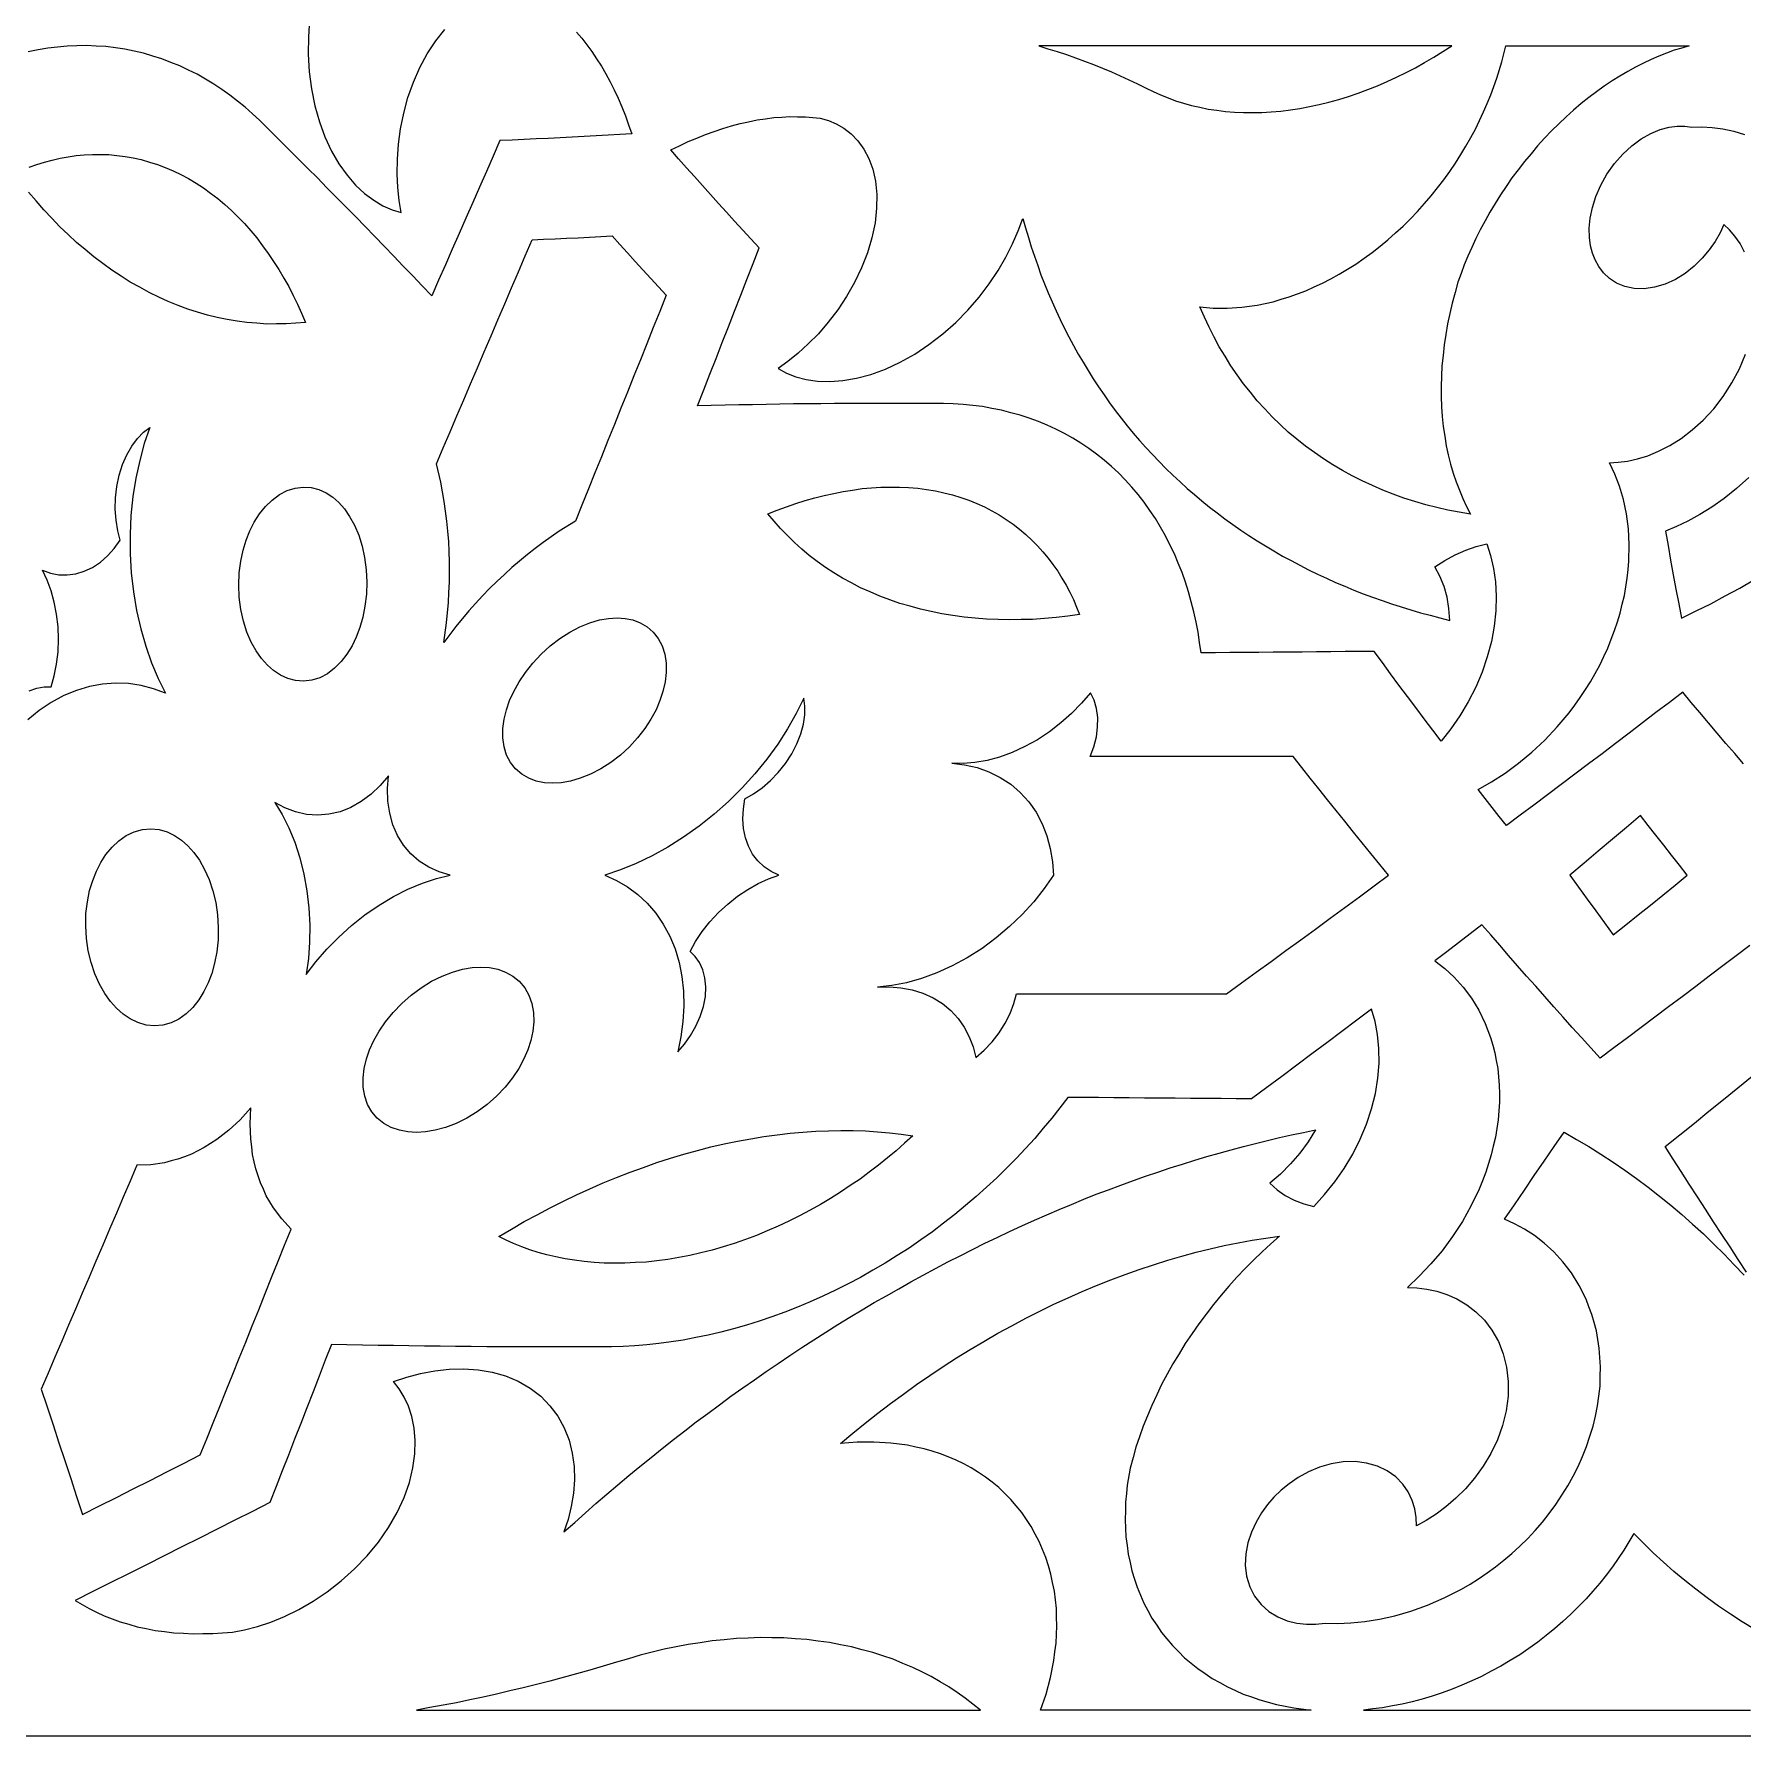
# Model space of a CAD drawing. Extents: x -535 to 1345, y -535 to 535.
# Drawn here: x -183.9 to -84.3, y -450 to -350.8 of the extents above; entities that cross this region are included whole.
import ezdxf

# ---------------------------------------------------------------- set-up
doc = ezdxf.new("R2010")
doc.units = 0
doc.layers.add('LAYER_1', color=18, linetype='CONTINUOUS')
doc.layers.add('LAYER_10', color=174, linetype='CONTINUOUS')

msp = doc.modelspace()

# ---------------------------------------------------------------- linework, layer by layer
at = {"layer": 'LAYER_1'}
for points in [[(-167.822, -349.99), (-167.894, -350.983), (-167.902, -351.993), (-167.843, -353.008), (-167.714, -354.013), (-167.516, -354.991), (-167.251, -355.93), (-166.925, -356.815), (-166.542, -357.634), (-166.112, -358.379), (-165.642, -359.041), (-165.142, -359.617), (-164.621, -360.105), (-164.087, -360.506), (-163.548, -360.823), (-163.012, -361.059), (-162.484, -361.222), (-162.598, -360.516), (-162.678, -359.76), (-162.716, -358.959), (-162.707, -358.116), (-162.644, -357.24), (-162.523, -356.341), (-162.339, -355.429), (-162.091, -354.52), (-161.777, -353.628), (-161.399, -352.769), (-160.962, -351.96), (-160.472, -351.216), (-159.937, -350.55)], [(-152.272, -350.701), (-151.962, -351.055), (-151.668, -351.445), (-151.374, -351.835), (-151.099, -352.259), (-150.823, -352.683), (-150.568, -353.137), (-150.312, -353.592), (-150.079, -354.075), (-149.845, -354.558), (-149.634, -355.065), (-149.423, -355.573), (-149.235, -356.101), (-149.047, -356.63), (-149.739, -356.672), (-150.432, -356.713), (-151.126, -356.753), (-151.822, -356.791), (-152.519, -356.828), (-153.217, -356.864), (-153.917, -356.898), (-154.618, -356.931), (-155.321, -356.963), (-156.025, -356.993), (-156.73, -357.021), (-157.127, -357.926), (-157.524, -358.83), (-157.921, -359.735), (-158.318, -360.639), (-158.715, -361.544), (-159.112, -362.448), (-159.509, -363.352), (-159.906, -364.257), (-160.303, -365.161), (-160.7, -366.066), (-161.254, -365.489), (-161.808, -364.913), (-162.361, -364.337), (-162.915, -363.761), (-163.468, -363.185), (-164.022, -362.608), (-164.579, -362.04), (-165.136, -361.473), (-165.694, -360.905), (-166.251, -360.337), (-166.808, -359.769), (-167.365, -359.201), (-167.926, -358.642), (-168.487, -358.082), (-169.048, -357.522), (-169.609, -356.963), (-170.17, -356.403), (-170.731, -355.843), (-171.155, -355.459), (-171.58, -355.075), (-172.026, -354.721), (-172.472, -354.368), (-172.939, -354.048), (-173.405, -353.729), (-173.891, -353.445), (-174.377, -353.161), (-174.881, -352.916), (-175.384, -352.671), (-175.904, -352.467), (-176.423, -352.262), (-176.957, -352.099), (-177.491, -351.936), (-178.036, -351.817), (-178.581, -351.698), (-179.136, -351.624), (-179.691, -351.548), (-180.252, -351.519), (-180.814, -351.489), (-181.379, -351.505), (-181.946, -351.519), (-182.512, -351.58), (-183.08, -351.64), (-183.646, -351.744), (-184.212, -351.848)], [(-84.209, -363.519), (-84.477, -363.026), (-84.773, -362.598), (-85.089, -362.229), (-85.418, -361.917), (-85.643, -362.4), (-85.926, -362.897), (-86.27, -363.396), (-86.678, -363.885), (-87.148, -364.347), (-87.674, -364.764), (-88.245, -365.117), (-88.847, -365.391), (-89.462, -365.573), (-90.069, -365.656), (-90.65, -365.638), (-91.186, -365.525), (-91.666, -365.327), (-92.08, -365.058), (-92.426, -364.734), (-92.703, -364.371), (-92.917, -363.984), (-93.072, -363.585), (-93.182, -363.157), (-93.248, -362.673), (-93.26, -362.135), (-93.208, -361.549), (-93.082, -360.924), (-92.878, -360.274), (-92.593, -359.617), (-92.23, -358.972), (-91.798, -358.362), (-91.309, -357.807), (-90.78, -357.323), (-90.23, -356.921), (-89.675, -356.608), (-89.133, -356.384), (-88.615, -356.244), (-88.131, -356.18), (-87.688, -356.181), (-87.288, -356.236), (-86.701, -356.224), (-86.096, -356.254), (-85.476, -356.334), (-84.845, -356.47), (-84.207, -356.669)], [(-184.168, -358.572), (-183.72, -358.424), (-183.272, -358.275), (-182.814, -358.162), (-182.356, -358.049), (-181.888, -357.974), (-181.422, -357.899), (-180.949, -357.864), (-180.477, -357.829), (-180.001, -357.837), (-179.525, -357.843), (-179.049, -357.894), (-178.573, -357.944), (-178.099, -358.039), (-177.626, -358.133), (-177.157, -358.273), (-176.69, -358.412), (-176.23, -358.596), (-175.77, -358.78), (-175.322, -359.007), (-174.874, -359.235), (-174.439, -359.505), (-174.004, -359.775), (-173.586, -360.086), (-173.168, -360.397), (-172.768, -360.746), (-172.369, -361.096), (-171.989, -361.481), (-171.61, -361.866), (-171.253, -362.284), (-170.896, -362.702), (-170.562, -363.15), (-170.228, -363.597), (-169.919, -364.071), (-169.609, -364.544), (-169.325, -365.039), (-169.04, -365.535), (-168.781, -366.049), (-168.522, -366.563), (-168.288, -367.091), (-168.054, -367.62), (-168.618, -367.666), (-169.182, -367.711), (-169.752, -367.714), (-170.323, -367.716), (-170.897, -367.675), (-171.471, -367.633), (-172.047, -367.547), (-172.623, -367.461), (-173.198, -367.33), (-173.774, -367.199), (-174.346, -367.023), (-174.919, -366.847), (-175.486, -366.628), (-176.054, -366.407), (-176.613, -366.144), (-177.173, -365.88), (-177.722, -365.574), (-178.272, -365.268), (-178.808, -364.921), (-179.346, -364.574), (-179.868, -364.188), (-180.39, -363.802), (-180.896, -363.38), (-181.401, -362.957), (-181.888, -362.499), (-182.375, -362.042), (-182.842, -361.552), (-183.308, -361.063), (-183.752, -360.544), (-184.197, -360.025)], [(-84.277, -393.35), (-84.788, -392.752), (-85.298, -392.155), (-85.805, -391.558), (-86.311, -390.96), (-86.814, -390.363), (-87.316, -389.766), (-87.816, -389.169), (-88.594, -389.767), (-89.375, -390.365), (-90.157, -390.964), (-90.942, -391.562), (-91.728, -392.161), (-92.516, -392.759), (-93.307, -393.357), (-94.099, -393.956), (-94.894, -394.554), (-95.69, -395.153), (-96.488, -395.751), (-97.288, -396.349), (-98.091, -396.948), (-98.503, -396.422), (-98.914, -395.896), (-99.323, -395.371), (-99.731, -394.845), (-98.949, -394.401), (-98.162, -393.892), (-97.378, -393.317), (-96.604, -392.676), (-95.849, -391.969), (-95.122, -391.2), (-94.43, -390.372), (-94.106, -389.931), (-93.782, -389.49), (-93.485, -389.026), (-93.188, -388.562), (-92.92, -388.079), (-92.653, -387.595), (-92.418, -387.097), (-92.184, -386.599), (-91.985, -386.091), (-91.787, -385.583), (-91.625, -385.071), (-91.464, -384.559), (-91.34, -384.047), (-91.217, -383.536), (-91.133, -383.03), (-91.048, -382.524), (-91.001, -382.029), (-90.954, -381.534), (-90.934, -380.575), (-90.983, -379.653), (-91.096, -378.776), (-91.269, -377.949), (-91.494, -377.175), (-91.767, -376.458), (-92.08, -375.798), (-91.576, -375.776), (-91.035, -375.707), (-90.459, -375.582), (-89.853, -375.393), (-89.221, -375.135), (-88.571, -374.801), (-87.913, -374.387), (-87.258, -373.89), (-86.62, -373.312), (-86.012, -372.658), (-85.45, -371.933), (-84.946, -371.151), (-84.513, -370.325), (-84.159, -369.472)], [(-184.153, -389.095), (-183.718, -388.936), (-183.288, -388.861), (-182.873, -388.862), (-182.695, -388.22), (-182.562, -387.536), (-182.479, -386.823), (-182.45, -386.092), (-182.478, -385.356), (-182.561, -384.63), (-182.698, -383.926), (-182.886, -383.258), (-183.117, -382.636), (-183.387, -382.068), (-182.924, -382.232), (-182.44, -382.325), (-181.944, -382.341), (-181.443, -382.275), (-180.949, -382.127), (-180.469, -381.898), (-180.012, -381.595), (-179.588, -381.223), (-179.201, -380.794), (-178.855, -380.319), (-178.999, -379.761), (-179.099, -379.156), (-179.146, -378.515), (-179.134, -377.852), (-179.059, -377.185), (-178.922, -376.531), (-178.724, -375.91), (-178.473, -375.337), (-178.178, -374.827), (-177.85, -374.389), (-177.5, -374.026), (-177.139, -373.74), (-177.452, -374.683), (-177.722, -375.674), (-177.945, -376.707), (-178.115, -377.775), (-178.229, -378.87), (-178.285, -379.983), (-178.28, -381.104), (-178.215, -382.223), (-178.089, -383.331), (-177.904, -384.417), (-177.663, -385.473), (-177.37, -386.488), (-177.029, -387.457), (-176.646, -388.373), (-176.225, -389.229), (-176.919, -388.972), (-177.637, -388.786), (-178.374, -388.676), (-179.126, -388.647), (-179.887, -388.701), (-180.648, -388.841), (-181.405, -389.066), (-182.15, -389.376), (-182.875, -389.767), (-183.575, -390.235), (-184.244, -390.775)], [(-83.968, -376.656), (-84.689, -377.307), (-85.409, -377.884), (-86.124, -378.388), (-86.826, -378.826), (-87.51, -379.2), (-88.173, -379.516), (-88.812, -379.78), (-88.669, -380.629), (-88.525, -381.479), (-88.379, -382.329), (-88.216, -383.172), (-88.052, -384.015), (-87.886, -384.858), (-87.034, -384.437), (-86.183, -384.017), (-85.34, -383.566), (-84.498, -383.115), (-83.665, -382.634)], [(-83.915, -403.935), (-84.697, -404.532), (-85.482, -405.129), (-86.268, -405.727), (-87.057, -406.324), (-87.847, -406.921), (-88.639, -407.518), (-89.434, -408.116), (-90.23, -408.713), (-91.028, -409.31), (-91.828, -409.908), (-92.63, -410.505), (-93.172, -409.906), (-93.712, -409.308), (-94.249, -408.71), (-94.785, -408.111), (-95.319, -407.513), (-95.851, -406.914), (-96.381, -406.316), (-96.909, -405.718), (-97.435, -405.119), (-97.959, -404.521), (-98.48, -403.923), (-99, -403.324), (-99.518, -402.726), (-100.2, -403.251), (-100.883, -403.777), (-101.567, -404.303), (-102.253, -404.828), (-101.676, -405.272), (-101.125, -405.781), (-100.606, -406.357), (-100.128, -406.998), (-99.697, -407.704), (-99.322, -408.474), (-99.009, -409.302), (-98.887, -409.743), (-98.765, -410.183), (-98.68, -410.647), (-98.596, -411.111), (-98.551, -411.595), (-98.505, -412.078), (-98.501, -412.576), (-98.497, -413.074), (-98.535, -413.582), (-98.572, -414.09), (-98.652, -414.602), (-98.731, -415.115), (-98.851, -415.626), (-98.971, -416.138), (-99.13, -416.643), (-99.289, -417.149), (-99.485, -417.644), (-99.68, -418.139), (-100.139, -419.099), (-100.656, -420.02), (-101.226, -420.897), (-101.84, -421.724), (-102.489, -422.498), (-103.165, -423.216), (-103.86, -423.876), (-103.303, -423.897), (-102.728, -423.967), (-102.143, -424.092), (-101.554, -424.28), (-100.971, -424.539), (-100.403, -424.873), (-99.865, -425.287), (-99.369, -425.783), (-98.929, -426.361), (-98.559, -427.016), (-98.271, -427.74), (-98.077, -428.522), (-97.983, -429.348), (-97.993, -430.201), (-98.105, -431.064), (-98.316, -431.92), (-98.617, -432.751), (-98.996, -433.544), (-99.441, -434.288), (-99.939, -434.974), (-100.474, -435.597), (-101.035, -436.155), (-101.609, -436.647), (-102.186, -437.076), (-102.758, -437.444), (-103.318, -437.757), (-103.338, -437.273), (-103.419, -436.777), (-103.572, -436.277), (-103.805, -435.788), (-104.125, -435.327), (-104.534, -434.91), (-105.028, -434.556), (-105.598, -434.282), (-106.232, -434.1), (-106.908, -434.018), (-107.607, -434.035), (-108.306, -434.149), (-108.984, -434.347), (-109.625, -434.616), (-110.216, -434.94), (-110.75, -435.303), (-111.222, -435.69), (-111.632, -436.088), (-112.005, -436.517), (-112.359, -437), (-112.679, -437.538), (-112.949, -438.124), (-113.154, -438.749), (-113.276, -439.399), (-113.304, -440.057), (-113.228, -440.701), (-113.046, -441.311), (-112.76, -441.867), (-112.382, -442.351), (-111.928, -442.752), (-111.416, -443.065), (-110.868, -443.289), (-110.302, -443.429), (-109.736, -443.494), (-109.184, -443.493), (-108.655, -443.437), (-107.931, -443.45), (-107.161, -443.419), (-106.347, -443.339), (-105.489, -443.203), (-104.591, -443.005), (-103.657, -442.736), (-102.693, -442.392), (-101.707, -441.966), (-100.71, -441.454), (-100.21, -441.152), (-99.711, -440.851), (-99.218, -440.504), (-98.725, -440.157), (-98.245, -439.765), (-97.766, -439.372), (-97.308, -438.936), (-96.85, -438.5), (-96.42, -438.023), (-95.991, -437.546), (-95.598, -437.033), (-95.205, -436.52), (-94.856, -435.976), (-94.507, -435.433), (-94.207, -434.866), (-93.907, -434.299), (-93.661, -433.716), (-93.415, -433.133), (-93.226, -432.543), (-93.038, -431.952), (-92.907, -431.363), (-92.777, -430.774), (-92.705, -430.194), (-92.633, -429.615), (-92.617, -429.052), (-92.602, -428.488), (-92.639, -427.949), (-92.676, -427.409), (-92.763, -426.899), (-92.849, -426.388), (-92.98, -425.911), (-93.11, -425.434), (-93.278, -424.993), (-93.447, -424.552), (-93.848, -423.746), (-94.304, -423.018), (-94.802, -422.366), (-95.333, -421.79), (-95.887, -421.285), (-96.457, -420.848), (-97.035, -420.474), (-97.615, -420.157), (-98.192, -419.894), (-97.618, -419.044), (-97.044, -418.194), (-96.473, -417.344), (-95.889, -416.501), (-95.307, -415.659), (-94.727, -414.816), (-94.006, -415.236), (-93.284, -415.657), (-92.58, -416.107), (-91.874, -416.558), (-91.188, -417.039), (-90.5, -417.52), (-89.832, -418.029), (-89.163, -418.539), (-88.516, -419.077), (-87.867, -419.615), (-87.24, -420.18), (-86.612, -420.745), (-86.008, -421.336), (-85.402, -421.926), (-84.821, -422.542), (-84.238, -423.158)], [(-84.095, -422.972), (-84.579, -422.24), (-85.06, -421.508), (-85.539, -420.776), (-86.016, -420.044), (-86.49, -419.312), (-86.963, -418.58), (-87.433, -417.848), (-87.901, -417.116), (-88.367, -416.384), (-88.831, -415.652), (-87.98, -414.968), (-87.133, -414.284), (-86.287, -413.6), (-85.444, -412.915), (-84.603, -412.231), (-83.764, -411.547)], [(-83.623, -443.798), (-84.344, -443.365), (-85.039, -442.903), (-85.732, -442.44), (-86.398, -441.95), (-87.061, -441.459), (-87.696, -440.941), (-88.328, -440.424), (-88.931, -439.88), (-89.531, -439.337), (-90.1, -438.77), (-90.667, -438.203), (-90.958, -438.693), (-91.25, -439.182), (-91.579, -439.667), (-91.909, -440.151), (-92.276, -440.626), (-92.644, -441.1), (-93.047, -441.561), (-93.451, -442.022), (-93.889, -442.465), (-94.327, -442.908), (-94.797, -443.329), (-95.268, -443.75), (-95.767, -444.146), (-96.266, -444.541), (-96.791, -444.906), (-97.316, -445.272), (-97.861, -445.605), (-98.407, -445.938), (-98.969, -446.236), (-99.531, -446.533), (-100.105, -446.794), (-100.679, -447.055), (-101.259, -447.277), (-101.84, -447.5), (-102.421, -447.683), (-103.004, -447.866), (-103.582, -448.01), (-104.161, -448.154), (-104.732, -448.259), (-105.303, -448.365), (-105.863, -448.432), (-106.422, -448.5), (-105.397, -448.5), (-104.372, -448.5), (-103.347, -448.5), (-102.323, -448.5), (-101.298, -448.5), (-100.273, -448.5), (-99.248, -448.5), (-98.223, -448.5), (-97.198, -448.5), (-96.174, -448.5), (-95.149, -448.5), (-94.124, -448.5), (-93.099, -448.5), (-92.074, -448.5), (-91.049, -448.5), (-90.025, -448.5), (-89, -448.5), (-87.975, -448.5), (-86.95, -448.5), (-85.925, -448.5), (-84.9, -448.5), (-83.876, -448.5)]]:
    msp.add_lwpolyline(points, dxfattribs=at)
for points in [[(-101.27, -351.5), (-102.073, -351.5), (-102.875, -351.5), (-103.677, -351.5), (-104.48, -351.5), (-105.282, -351.5), (-106.084, -351.5), (-106.887, -351.5), (-107.689, -351.5), (-108.491, -351.5), (-109.293, -351.5), (-110.096, -351.5), (-110.898, -351.5), (-111.7, -351.5), (-112.503, -351.5), (-113.305, -351.5), (-114.107, -351.5), (-114.91, -351.5), (-115.712, -351.5), (-116.514, -351.5), (-117.316, -351.5), (-118.119, -351.5), (-118.921, -351.5), (-119.723, -351.5), (-120.526, -351.5), (-121.328, -351.5), (-122.13, -351.5), (-122.933, -351.5), (-123.735, -351.5), (-124.537, -351.5), (-125.34, -351.5), (-124.801, -351.67), (-124.263, -351.841), (-123.723, -352.011), (-123.196, -352.205), (-122.668, -352.399), (-122.14, -352.593), (-121.624, -352.81), (-121.108, -353.027), (-120.59, -353.244), (-120.087, -353.484), (-119.582, -353.724), (-119.077, -353.964), (-118.662, -354.164), (-118.246, -354.364), (-117.806, -354.534), (-117.366, -354.704), (-116.902, -354.842), (-116.438, -354.98), (-115.952, -355.085), (-115.466, -355.189), (-114.961, -355.259), (-114.455, -355.328), (-113.933, -355.362), (-113.41, -355.396), (-112.872, -355.393), (-112.335, -355.39), (-111.786, -355.35), (-111.237, -355.31), (-110.678, -355.234), (-110.12, -355.157), (-109.556, -355.044), (-108.992, -354.93), (-108.426, -354.781), (-107.859, -354.632), (-107.292, -354.448), (-106.726, -354.265), (-106.163, -354.047), (-105.6, -353.83), (-105.043, -353.582), (-104.486, -353.333), (-103.938, -353.054), (-103.39, -352.776), (-102.853, -352.469), (-102.317, -352.163), (-101.793, -351.832)], [(-100.177, -378.8), (-100.836, -378.68), (-101.496, -378.559), (-102.144, -378.402), (-102.792, -378.245), (-103.426, -378.051), (-104.06, -377.857), (-104.678, -377.626), (-105.295, -377.395), (-105.894, -377.128), (-106.492, -376.86), (-107.069, -376.557), (-107.645, -376.253), (-108.198, -375.914), (-108.75, -375.574), (-109.277, -375.2), (-109.802, -374.827), (-110.301, -374.419), (-110.798, -374.012), (-111.266, -373.573), (-111.733, -373.133), (-112.17, -372.663), (-112.605, -372.194), (-113.009, -371.695), (-113.411, -371.197), (-113.78, -370.671), (-114.149, -370.146), (-114.484, -369.596), (-114.817, -369.046), (-115.117, -368.474), (-115.415, -367.901), (-115.679, -367.308), (-115.942, -366.716), (-115.172, -366.787), (-114.357, -366.797), (-113.502, -366.741), (-113.056, -366.678), (-112.61, -366.615), (-112.148, -366.514), (-111.687, -366.413), (-111.213, -366.274), (-110.739, -366.134), (-110.256, -365.955), (-109.774, -365.776), (-109.286, -365.556), (-108.799, -365.336), (-108.311, -365.077), (-107.824, -364.817), (-107.341, -364.519), (-106.858, -364.22), (-106.384, -363.885), (-105.91, -363.55), (-105.449, -363.18), (-104.989, -362.81), (-104.546, -362.409), (-104.103, -362.008), (-103.682, -361.579), (-103.261, -361.151), (-102.865, -360.699), (-102.469, -360.247), (-102.101, -359.776), (-101.733, -359.306), (-101.395, -358.821), (-101.057, -358.336), (-100.751, -357.842), (-100.445, -357.348), (-100.171, -356.849), (-99.897, -356.35), (-99.656, -355.851), (-99.416, -355.352), (-99.208, -354.856), (-99, -354.361), (-98.647, -353.384), (-98.356, -352.429), (-98.123, -351.5), (-97.36, -351.5), (-96.597, -351.5), (-95.833, -351.5), (-95.07, -351.5), (-94.307, -351.5), (-93.544, -351.5), (-92.78, -351.5), (-92.017, -351.5), (-91.254, -351.5), (-90.491, -351.5), (-89.727, -351.5), (-88.964, -351.5), (-88.201, -351.5), (-87.437, -351.5), (-87.874, -351.632), (-88.31, -351.763), (-88.756, -351.931), (-89.202, -352.098), (-89.654, -352.303), (-90.107, -352.507), (-90.563, -352.749), (-91.019, -352.99), (-91.476, -353.268), (-91.933, -353.546), (-92.386, -353.861), (-92.841, -354.175), (-93.288, -354.523), (-93.735, -354.872), (-94.172, -355.252), (-94.61, -355.633), (-95.033, -356.043), (-95.457, -356.454), (-95.863, -356.891), (-96.27, -357.327), (-96.655, -357.787), (-97.041, -358.247), (-97.404, -358.726), (-97.766, -359.204), (-98.103, -359.698), (-98.44, -360.191), (-98.748, -360.696), (-99.057, -361.2), (-99.336, -361.711), (-99.616, -362.221), (-99.864, -362.734), (-100.113, -363.247), (-100.33, -363.759), (-100.547, -364.27), (-100.733, -364.777), (-100.919, -365.283), (-101.084, -365.888), (-101.25, -366.493), (-101.383, -367.103), (-101.516, -367.712), (-101.616, -368.323), (-101.715, -368.935), (-101.779, -369.543), (-101.842, -370.151), (-101.869, -370.753), (-101.895, -371.355), (-101.884, -371.946), (-101.872, -372.538), (-101.823, -373.115), (-101.773, -373.692), (-101.685, -374.251), (-101.597, -374.81), (-101.473, -375.348), (-101.347, -375.886), (-101.186, -376.399), (-101.025, -376.913), (-100.829, -377.399), (-100.633, -377.886), (-100.405, -378.343)], [(-101.888, -392.035), (-102.385, -391.38), (-102.879, -390.725), (-103.371, -390.07), (-103.861, -389.415), (-104.349, -388.761), (-104.834, -388.106), (-105.317, -387.451), (-105.798, -386.796), (-106.638, -386.804), (-107.478, -386.811), (-108.318, -386.818), (-109.158, -386.825), (-109.998, -386.833), (-110.838, -386.84), (-111.678, -386.847), (-112.519, -386.855), (-113.359, -386.862), (-114.199, -386.869), (-115.039, -386.877), (-115.879, -386.884), (-115.966, -386.283), (-116.052, -385.681), (-116.173, -385.088), (-116.293, -384.495), (-116.448, -383.914), (-116.603, -383.333), (-116.793, -382.768), (-116.982, -382.202), (-117.207, -381.654), (-117.431, -381.107), (-117.691, -380.581), (-117.95, -380.054), (-118.244, -379.553), (-118.536, -379.052), (-118.864, -378.578), (-119.189, -378.104), (-119.549, -377.66), (-119.907, -377.217), (-120.297, -376.806), (-120.685, -376.395), (-121.104, -376.019), (-121.522, -375.643), (-121.967, -375.304), (-122.412, -374.964), (-122.882, -374.663), (-123.352, -374.361), (-123.844, -374.099), (-124.336, -373.837), (-124.849, -373.614), (-125.361, -373.392), (-125.89, -373.209), (-126.42, -373.026), (-126.964, -372.883), (-127.508, -372.74), (-128.064, -372.636), (-128.62, -372.532), (-129.185, -372.467), (-129.75, -372.401), (-130.322, -372.373), (-130.894, -372.344), (-131.687, -372.343), (-132.479, -372.342), (-133.271, -372.341), (-134.064, -372.341), (-134.856, -372.34), (-135.648, -372.339), (-136.444, -372.346), (-137.239, -372.354), (-138.035, -372.361), (-138.831, -372.369), (-139.626, -372.376), (-140.422, -372.384), (-141.221, -372.4), (-142.019, -372.416), (-142.818, -372.432), (-143.617, -372.448), (-144.416, -372.464), (-145.215, -372.48), (-144.857, -371.56), (-144.498, -370.639), (-144.139, -369.719), (-143.78, -368.799), (-143.421, -367.878), (-143.063, -366.958), (-142.704, -366.038), (-142.345, -365.117), (-141.986, -364.197), (-141.628, -363.277), (-142.106, -362.758), (-142.582, -362.239), (-143.057, -361.72), (-143.529, -361.201), (-144, -360.682), (-144.469, -360.163), (-144.935, -359.644), (-145.4, -359.125), (-145.863, -358.606), (-146.324, -358.087), (-146.783, -357.568), (-146.276, -357.327), (-145.77, -357.086), (-145.262, -356.876), (-144.754, -356.667), (-144.247, -356.491), (-143.741, -356.314), (-143.238, -356.173), (-142.736, -356.032), (-142.242, -355.927), (-141.747, -355.822), (-141.264, -355.754), (-140.78, -355.686), (-140.31, -355.656), (-139.841, -355.625), (-139.387, -355.631), (-138.934, -355.637), (-138.499, -355.679), (-138.065, -355.721), (-137.595, -355.856), (-137.134, -356.049), (-136.688, -356.307), (-136.266, -356.635), (-135.878, -357.037), (-135.532, -357.515), (-135.24, -358.07), (-135.011, -358.699), (-134.854, -359.398), (-134.777, -360.158), (-134.783, -360.969), (-134.877, -361.818), (-135.057, -362.691), (-135.319, -363.572), (-135.659, -364.446), (-136.068, -365.299), (-136.535, -366.118), (-137.05, -366.892), (-137.6, -367.614), (-138.176, -368.278), (-138.765, -368.88), (-139.359, -369.419), (-139.949, -369.897), (-140.529, -370.316), (-140.041, -370.574), (-139.494, -370.786), (-138.889, -370.943), (-138.228, -371.037), (-137.515, -371.061), (-136.754, -371.007), (-135.953, -370.871), (-135.123, -370.649), (-134.273, -370.34), (-133.416, -369.945), (-132.565, -369.468), (-131.733, -368.916), (-130.932, -368.297), (-130.172, -367.622), (-129.463, -366.901), (-128.812, -366.148), (-128.224, -365.374), (-127.702, -364.591), (-127.247, -363.81), (-126.858, -363.04), (-126.532, -362.288), (-126.267, -361.563), (-126.105, -362.115), (-125.941, -362.668), (-125.776, -363.221), (-125.588, -363.762), (-125.399, -364.303), (-125.209, -364.844), (-124.995, -365.372), (-124.78, -365.9), (-124.564, -366.428), (-124.325, -366.941), (-124.084, -367.455), (-123.842, -367.969), (-123.577, -368.468), (-123.31, -368.966), (-123.043, -369.464), (-122.752, -369.946), (-122.46, -370.429), (-122.167, -370.911), (-121.852, -371.375), (-121.535, -371.84), (-121.216, -372.304), (-120.876, -372.75), (-120.534, -373.196), (-120.191, -373.642), (-119.827, -374.068), (-119.461, -374.495), (-119.094, -374.921), (-118.706, -375.327), (-118.317, -375.733), (-117.927, -376.139), (-117.517, -376.524), (-117.105, -376.909), (-116.692, -377.294), (-116.26, -377.657), (-115.827, -378.02), (-115.393, -378.383), (-114.94, -378.723), (-114.487, -379.063), (-114.032, -379.404), (-113.56, -379.721), (-113.087, -380.038), (-112.613, -380.355), (-112.123, -380.648), (-111.632, -380.942), (-111.14, -381.236), (-110.633, -381.505), (-110.125, -381.775), (-109.616, -382.044), (-109.093, -382.289), (-108.57, -382.535), (-108.046, -382.78), (-107.509, -383.001), (-106.972, -383.221), (-106.434, -383.442), (-105.885, -383.638), (-105.335, -383.834), (-104.785, -384.031), (-104.224, -384.202), (-103.664, -384.374), (-103.102, -384.545), (-102.532, -384.693), (-101.962, -384.84), (-101.392, -384.987), (-101.436, -384.3), (-101.547, -383.636), (-101.723, -383.005), (-101.962, -382.416), (-102.259, -381.877), (-101.675, -381.5), (-101.074, -381.172), (-100.462, -380.898), (-99.846, -380.68), (-99.236, -380.521), (-99.007, -381.214), (-98.833, -381.959), (-98.722, -382.749), (-98.676, -383.578), (-98.699, -384.439), (-98.795, -385.323), (-98.962, -386.219), (-99.201, -387.118), (-99.509, -388.01), (-99.88, -388.883), (-100.311, -389.73), (-100.794, -390.542), (-101.323, -391.312)], [(-159.999, -386.272), (-159.839, -385.123), (-159.729, -383.95), (-159.7, -383.356), (-159.671, -382.763), (-159.669, -382.167), (-159.667, -381.571), (-159.692, -380.977), (-159.716, -380.383), (-159.768, -379.795), (-159.819, -379.208), (-159.896, -378.632), (-159.973, -378.057), (-160.178, -376.936), (-160.43, -375.855), (-160.032, -374.923), (-159.634, -373.991), (-159.236, -373.058), (-158.838, -372.126), (-158.44, -371.194), (-158.042, -370.262), (-157.644, -369.329), (-157.246, -368.397), (-156.848, -367.465), (-156.45, -366.533), (-156.052, -365.6), (-155.655, -364.668), (-155.257, -363.736), (-154.859, -362.804), (-154.187, -362.776), (-153.517, -362.747), (-152.849, -362.716), (-152.181, -362.684), (-151.515, -362.651), (-150.85, -362.617), (-150.186, -362.582), (-149.742, -363.076), (-149.296, -363.57), (-148.848, -364.065), (-148.399, -364.559), (-147.947, -365.054), (-147.494, -365.548), (-147.039, -366.043), (-147.417, -366.983), (-147.795, -367.924), (-148.173, -368.864), (-148.551, -369.805), (-148.928, -370.745), (-149.306, -371.686), (-149.684, -372.627), (-150.062, -373.567), (-150.44, -374.508), (-150.818, -375.448), (-151.195, -376.389), (-151.573, -377.329), (-151.951, -378.27), (-152.329, -379.21), (-153.271, -379.797), (-154.208, -380.445), (-154.67, -380.797), (-155.132, -381.15), (-155.583, -381.529), (-156.035, -381.908), (-156.472, -382.31), (-156.91, -382.713), (-157.33, -383.136), (-157.75, -383.559), (-158.149, -383.999), (-158.548, -384.439), (-159.3, -385.346)], [(-166.122, -378.127), (-165.795, -378.495), (-165.487, -378.936), (-165.206, -379.447), (-164.961, -380.024), (-164.762, -380.657), (-164.614, -381.333), (-164.522, -382.038), (-164.489, -382.755), (-164.515, -383.465), (-164.595, -384.153), (-164.725, -384.804), (-164.898, -385.408), (-165.105, -385.957), (-165.351, -386.467), (-165.644, -386.951), (-165.983, -387.393), (-166.365, -387.779), (-166.784, -388.095), (-167.232, -388.331), (-167.698, -388.479), (-168.171, -388.534), (-168.64, -388.498), (-169.094, -388.377), (-169.523, -388.178), (-169.921, -387.913), (-170.281, -387.594), (-170.616, -387.217), (-170.933, -386.768), (-171.221, -386.249), (-171.472, -385.666), (-171.677, -385.028), (-171.827, -384.349), (-171.919, -383.644), (-171.949, -382.931), (-171.919, -382.225), (-171.832, -381.543), (-171.695, -380.9), (-171.514, -380.304), (-171.298, -379.764), (-171.044, -379.262), (-170.742, -378.787), (-170.395, -378.353), (-170.007, -377.973), (-169.583, -377.661), (-169.133, -377.427), (-168.667, -377.28), (-168.196, -377.222), (-167.732, -377.253), (-167.285, -377.369), (-166.863, -377.56), (-166.474, -377.816)], [(-122.963, -384.647), (-123.646, -384.735), (-124.33, -384.823), (-125.011, -384.876), (-125.692, -384.928), (-126.368, -384.945), (-127.044, -384.961), (-127.711, -384.94), (-128.379, -384.919), (-129.036, -384.861), (-129.692, -384.802), (-130.334, -384.706), (-130.976, -384.609), (-131.602, -384.475), (-132.226, -384.341), (-132.832, -384.168), (-133.436, -383.996), (-134.019, -383.787), (-134.6, -383.578), (-135.157, -383.332), (-135.714, -383.087), (-136.243, -382.806), (-136.772, -382.526), (-137.272, -382.211), (-137.771, -381.897), (-138.24, -381.551), (-138.707, -381.204), (-139.143, -380.828), (-139.578, -380.451), (-139.98, -380.046), (-140.381, -379.641), (-140.748, -379.21), (-141.114, -378.779), (-140.575, -378.571), (-140.036, -378.362), (-139.489, -378.182), (-138.943, -378.002), (-138.391, -377.853), (-137.84, -377.704), (-137.286, -377.588), (-136.733, -377.472), (-136.18, -377.391), (-135.628, -377.311), (-135.079, -377.268), (-134.531, -377.225), (-133.991, -377.22), (-133.45, -377.216), (-132.92, -377.252), (-132.391, -377.287), (-131.875, -377.363), (-131.359, -377.439), (-130.861, -377.555), (-130.363, -377.672), (-129.885, -377.828), (-129.407, -377.984), (-128.952, -378.179), (-128.497, -378.374), (-128.068, -378.606), (-127.638, -378.839), (-127.237, -379.107), (-126.835, -379.375), (-126.463, -379.676), (-126.09, -379.977), (-125.749, -380.308), (-125.407, -380.64), (-125.098, -380.999), (-124.788, -381.357), (-124.511, -381.741), (-124.234, -382.124), (-123.99, -382.528), (-123.745, -382.932), (-123.534, -383.353), (-123.322, -383.775), (-123.143, -384.211)], [(-149.91, -384.842), (-149.442, -384.871), (-148.985, -384.965), (-148.552, -385.128), (-148.154, -385.363), (-147.804, -385.669), (-147.512, -386.043), (-147.286, -386.477), (-147.133, -386.96), (-147.054, -387.48), (-147.048, -388.023), (-147.11, -388.576), (-147.233, -389.125), (-147.408, -389.66), (-147.637, -390.194), (-147.93, -390.743), (-148.288, -391.296), (-148.709, -391.839), (-149.186, -392.359), (-149.713, -392.843), (-150.276, -393.276), (-150.862, -393.65), (-151.458, -393.956), (-152.048, -394.191), (-152.619, -394.354), (-153.16, -394.448), (-153.664, -394.477), (-154.144, -394.448), (-154.612, -394.354), (-155.056, -394.191), (-155.463, -393.956), (-155.82, -393.65), (-156.116, -393.276), (-156.341, -392.843), (-156.491, -392.359), (-156.563, -391.839), (-156.56, -391.296), (-156.488, -390.743), (-156.353, -390.194), (-156.166, -389.66), (-155.925, -389.125), (-155.62, -388.576), (-155.251, -388.023), (-154.821, -387.48), (-154.337, -386.96), (-153.807, -386.477), (-153.244, -386.043), (-152.661, -385.669), (-152.072, -385.363), (-151.491, -385.128), (-150.931, -384.965), (-150.402, -384.871)], [(-104.954, -399.837), (-105.47, -399.208), (-105.983, -398.58), (-106.495, -397.952), (-107.004, -397.324), (-107.511, -396.695), (-108.016, -396.067), (-108.519, -395.439), (-109.02, -394.811), (-109.519, -394.182), (-110.015, -393.554), (-110.509, -392.926), (-111.419, -392.926), (-112.329, -392.926), (-113.239, -392.926), (-114.148, -392.926), (-115.058, -392.926), (-115.968, -392.926), (-116.878, -392.926), (-117.788, -392.926), (-118.697, -392.926), (-119.607, -392.926), (-120.517, -392.926), (-121.427, -392.926), (-122.337, -392.926), (-122.127, -392.359), (-121.98, -391.78), (-121.905, -391.204), (-121.903, -390.645), (-121.975, -390.118), (-122.117, -389.636), (-122.322, -389.208), (-122.847, -389.821), (-123.424, -390.411), (-124.049, -390.968), (-124.716, -391.482), (-125.416, -391.945), (-126.14, -392.348), (-126.877, -392.685), (-127.617, -392.953), (-128.348, -393.148), (-129.061, -393.271), (-129.745, -393.322), (-130.395, -393.307), (-129.655, -393.4), (-128.934, -393.569), (-128.241, -393.815), (-127.584, -394.141), (-126.973, -394.543), (-126.417, -395.02), (-125.923, -395.566), (-125.497, -396.175), (-125.144, -396.838), (-124.865, -397.546), (-124.663, -398.289), (-124.535, -399.056), (-124.479, -399.837), (-125.022, -400.618), (-125.631, -401.385), (-126.304, -402.127), (-127.035, -402.835), (-127.817, -403.498), (-128.642, -404.107), (-129.5, -404.653), (-130.38, -405.13), (-131.271, -405.533), (-132.162, -405.858), (-133.041, -406.104), (-133.898, -406.273), (-134.724, -406.367), (-134.043, -406.351), (-133.37, -406.403), (-132.715, -406.526), (-132.088, -406.721), (-131.498, -406.988), (-130.955, -407.326), (-130.467, -407.729), (-130.039, -408.192), (-129.677, -408.706), (-129.384, -409.263), (-129.159, -409.852), (-129.003, -410.465), (-128.512, -410.038), (-128.053, -409.555), (-127.64, -409.029), (-127.285, -408.47), (-126.997, -407.893), (-126.782, -407.314), (-126.64, -406.748), (-125.698, -406.748), (-124.756, -406.748), (-123.815, -406.748), (-122.873, -406.748), (-121.931, -406.748), (-120.989, -406.748), (-120.047, -406.748), (-119.106, -406.748), (-118.164, -406.748), (-117.222, -406.748), (-116.28, -406.748), (-115.339, -406.748), (-114.397, -406.748), (-113.528, -406.119), (-112.661, -405.491), (-111.796, -404.863), (-110.933, -404.235), (-110.072, -403.606), (-109.214, -402.978), (-108.358, -402.35), (-107.503, -401.722), (-106.651, -401.093), (-105.801, -400.465)], [(-146.374, -410.143), (-145.984, -409.686), (-145.626, -409.182), (-145.312, -408.64), (-145.058, -408.07), (-144.872, -407.488), (-144.763, -406.909), (-144.735, -406.35), (-144.788, -405.825), (-144.916, -405.348), (-145.111, -404.928), (-145.362, -404.57), (-145.656, -404.278), (-145.328, -403.697), (-144.939, -403.12), (-144.493, -402.557), (-143.996, -402.02), (-143.457, -401.519), (-142.884, -401.064), (-142.29, -400.664), (-141.685, -400.324), (-141.081, -400.048), (-140.489, -399.837), (-140.932, -399.625), (-141.34, -399.349), (-141.702, -399.009), (-142.009, -398.609), (-142.255, -398.155), (-142.432, -397.654), (-142.54, -397.116), (-142.578, -396.553), (-142.548, -395.976), (-142.456, -395.396), (-141.96, -395.103), (-141.462, -394.746), (-140.976, -394.326), (-140.515, -393.849), (-140.096, -393.324), (-139.731, -392.764), (-139.431, -392.185), (-139.204, -391.603), (-139.052, -391.034), (-138.974, -390.492), (-138.965, -389.988), (-139.018, -389.531), (-139.463, -390.419), (-139.973, -391.31), (-140.546, -392.198), (-141.181, -393.073), (-141.874, -393.928), (-142.622, -394.755), (-143.418, -395.544), (-144.256, -396.289), (-145.128, -396.984), (-146.027, -397.621), (-146.943, -398.197), (-147.869, -398.708), (-148.795, -399.152), (-149.713, -399.528), (-150.617, -399.837), (-149.944, -400.145), (-149.305, -400.521), (-148.706, -400.965), (-148.153, -401.476), (-147.654, -402.052), (-147.214, -402.69), (-146.839, -403.384), (-146.531, -404.129), (-146.294, -404.919), (-146.13, -405.745), (-146.04, -406.6), (-146.021, -407.476), (-146.073, -408.363), (-146.192, -409.255)], [(-159.631, -399.837), (-160.272, -399.641), (-160.875, -399.368), (-161.429, -399.017), (-161.924, -398.589), (-162.351, -398.089), (-162.701, -397.524), (-162.97, -396.9), (-163.155, -396.229), (-163.256, -395.521), (-163.275, -394.788), (-163.217, -394.041), (-163.704, -394.61), (-164.236, -395.115), (-164.808, -395.544), (-165.414, -395.888), (-166.045, -396.138), (-166.692, -396.291), (-167.347, -396.343), (-168, -396.295), (-168.64, -396.152), (-169.26, -395.918), (-169.851, -395.604), (-169.425, -396.306), (-169.036, -397.082), (-168.69, -397.924), (-168.395, -398.824), (-168.156, -399.77), (-167.977, -400.749), (-167.861, -401.746), (-167.81, -402.747), (-167.82, -403.737), (-167.892, -404.703), (-168.019, -405.633), (-167.451, -404.886), (-166.819, -404.153), (-166.126, -403.445), (-165.381, -402.773), (-164.594, -402.15), (-163.776, -401.584), (-162.938, -401.084), (-162.093, -400.657), (-161.253, -400.306), (-160.429, -400.032)], [(-174.908, -398.126), (-174.564, -398.512), (-174.237, -398.971), (-173.937, -399.501), (-173.674, -400.096), (-173.457, -400.747), (-173.293, -401.44), (-173.187, -402.159), (-173.141, -402.888), (-173.157, -403.608), (-173.229, -404.304), (-173.354, -404.961), (-173.523, -405.568), (-173.729, -406.118), (-173.976, -406.627), (-174.272, -407.107), (-174.617, -407.544), (-175.007, -407.922), (-175.437, -408.229), (-175.897, -408.452), (-176.377, -408.585), (-176.867, -408.624), (-177.353, -408.571), (-177.825, -408.431), (-178.273, -408.213), (-178.689, -407.93), (-179.067, -407.593), (-179.42, -407.198), (-179.755, -406.731), (-180.063, -406.193), (-180.332, -405.592), (-180.554, -404.937), (-180.72, -404.242), (-180.827, -403.522), (-180.869, -402.796), (-180.85, -402.08), (-180.771, -401.39), (-180.639, -400.741), (-180.461, -400.143), (-180.246, -399.601), (-179.991, -399.101), (-179.686, -398.629), (-179.334, -398.2), (-178.937, -397.828), (-178.503, -397.526), (-178.041, -397.305), (-177.56, -397.172), (-177.073, -397.131), (-176.591, -397.179), (-176.126, -397.313), (-175.686, -397.523), (-175.278, -397.798)], [(-87.549, -399.837), (-88.008, -399.257), (-88.465, -398.677), (-88.92, -398.096), (-89.373, -397.516), (-89.825, -396.936), (-90.275, -396.356), (-91.095, -397.052), (-91.917, -397.748), (-92.741, -398.445), (-93.568, -399.141), (-94.397, -399.837), (-93.894, -400.533), (-93.389, -401.229), (-92.882, -401.925), (-92.373, -402.621), (-91.861, -403.317), (-91.138, -402.737), (-90.417, -402.157), (-89.697, -401.577), (-88.979, -400.997), (-88.263, -400.417)], [(-157.839, -405.196), (-157.345, -405.226), (-156.862, -405.319), (-156.403, -405.482), (-155.979, -405.717), (-155.604, -406.023), (-155.289, -406.397), (-155.044, -406.831), (-154.873, -407.314), (-154.779, -407.834), (-154.762, -408.378), (-154.816, -408.93), (-154.934, -409.479), (-155.108, -410.014), (-155.338, -410.548), (-155.636, -411.098), (-156.002, -411.65), (-156.433, -412.193), (-156.926, -412.714), (-157.47, -413.197), (-158.053, -413.631), (-158.663, -414.004), (-159.283, -414.311), (-159.899, -414.545), (-160.496, -414.708), (-161.064, -414.802), (-161.592, -414.832), (-162.098, -414.802), (-162.592, -414.708), (-163.063, -414.545), (-163.496, -414.311), (-163.877, -414.004), (-164.195, -413.631), (-164.441, -413.197), (-164.609, -412.714), (-164.696, -412.193), (-164.704, -411.65), (-164.639, -411.098), (-164.509, -410.548), (-164.323, -410.014), (-164.081, -409.479), (-163.771, -408.93), (-163.395, -408.378), (-162.954, -407.834), (-162.455, -407.314), (-161.908, -406.831), (-161.324, -406.397), (-160.718, -406.023), (-160.104, -405.717), (-159.498, -405.482), (-158.911, -405.319), (-158.356, -405.226)], [(-109.31, -419.152), (-108.68, -418.459), (-108.086, -417.715), (-107.537, -416.925), (-107.041, -416.095), (-106.606, -415.234), (-106.237, -414.35), (-105.941, -413.454), (-105.72, -412.555), (-105.575, -411.664), (-105.507, -410.79), (-105.514, -409.943), (-105.592, -409.131), (-105.737, -408.361), (-105.943, -407.639), (-106.809, -408.294), (-107.677, -408.948), (-108.547, -409.603), (-109.42, -410.258), (-110.295, -410.913), (-111.172, -411.568), (-112.051, -412.222), (-112.932, -412.877), (-113.825, -412.87), (-114.717, -412.863), (-115.609, -412.855), (-116.502, -412.848), (-117.394, -412.841), (-118.286, -412.833), (-119.178, -412.826), (-120.07, -412.819), (-120.963, -412.811), (-121.855, -412.804), (-122.747, -412.797), (-123.639, -412.79), (-124.105, -413.391), (-124.571, -413.992), (-125.072, -414.585), (-125.573, -415.178), (-126.107, -415.759), (-126.643, -416.34), (-127.209, -416.906), (-127.777, -417.472), (-128.375, -418.019), (-128.974, -418.567), (-129.601, -419.093), (-130.229, -419.619), (-130.882, -420.12), (-131.536, -420.622), (-132.213, -421.096), (-132.891, -421.57), (-133.589, -422.013), (-134.287, -422.457), (-135.002, -422.868), (-135.718, -423.279), (-136.446, -423.655), (-137.175, -424.031), (-137.913, -424.37), (-138.652, -424.709), (-139.396, -425.011), (-140.14, -425.312), (-140.885, -425.574), (-141.631, -425.837), (-142.374, -426.059), (-143.118, -426.282), (-143.855, -426.465), (-144.592, -426.647), (-145.319, -426.79), (-146.046, -426.933), (-146.76, -427.037), (-147.474, -427.141), (-148.171, -427.207), (-148.868, -427.272), (-149.546, -427.301), (-150.224, -427.329), (-151.134, -427.33), (-152.044, -427.331), (-152.954, -427.332), (-153.864, -427.333), (-154.774, -427.334), (-155.684, -427.335), (-156.591, -427.327), (-157.498, -427.32), (-158.405, -427.312), (-159.312, -427.305), (-160.219, -427.297), (-161.126, -427.29), (-162.03, -427.274), (-162.933, -427.258), (-163.836, -427.242), (-164.74, -427.226), (-165.643, -427.21), (-166.546, -427.194), (-166.905, -428.114), (-167.264, -429.034), (-167.622, -429.955), (-167.981, -430.875), (-168.34, -431.795), (-168.699, -432.715), (-169.058, -433.636), (-169.416, -434.556), (-169.775, -435.476), (-170.134, -436.397), (-171.156, -436.916), (-172.18, -437.435), (-173.207, -437.954), (-174.235, -438.473), (-175.265, -438.992), (-176.297, -439.511), (-177.331, -440.03), (-178.367, -440.549), (-179.404, -441.068), (-180.444, -441.587), (-181.486, -442.106), (-181.08, -442.347), (-180.674, -442.588), (-180.235, -442.797), (-179.795, -443.007), (-179.325, -443.183), (-178.855, -443.359), (-178.357, -443.5), (-177.859, -443.641), (-177.337, -443.746), (-176.815, -443.851), (-176.272, -443.919), (-175.729, -443.987), (-175.17, -444.018), (-174.611, -444.049), (-174.04, -444.043), (-173.468, -444.037), (-172.889, -443.995), (-172.31, -443.952), (-171.607, -443.818), (-170.864, -443.624), (-170.086, -443.366), (-169.28, -443.038), (-168.454, -442.637), (-167.62, -442.159), (-166.79, -441.604), (-165.979, -440.974), (-165.202, -440.276), (-164.474, -439.516), (-163.81, -438.705), (-163.222, -437.856), (-162.721, -436.983), (-162.315, -436.102), (-162.007, -435.228), (-161.798, -434.375), (-161.685, -433.556), (-161.662, -432.781), (-161.723, -432.06), (-161.857, -431.396), (-162.056, -430.794), (-162.308, -430.254), (-162.604, -429.776), (-162.934, -429.358), (-162.157, -429.099), (-161.353, -428.887), (-160.526, -428.73), (-159.686, -428.636), (-158.843, -428.612), (-158.007, -428.666), (-157.189, -428.802), (-156.404, -429.024), (-155.662, -429.334), (-154.976, -429.729), (-154.358, -430.205), (-153.815, -430.757), (-153.357, -431.376), (-152.986, -432.052), (-152.706, -432.772), (-152.515, -433.525), (-152.413, -434.299), (-152.392, -435.082), (-152.449, -435.864), (-152.574, -436.634), (-152.761, -437.385), (-152.999, -438.111), (-152.377, -437.558), (-151.755, -437.005), (-151.135, -436.453), (-150.498, -435.912), (-149.862, -435.371), (-149.227, -434.83), (-148.576, -434.302), (-147.927, -433.774), (-147.279, -433.246), (-146.615, -432.732), (-145.953, -432.218), (-145.293, -431.704), (-144.618, -431.206), (-143.945, -430.708), (-143.273, -430.209), (-142.588, -429.727), (-141.905, -429.245), (-141.222, -428.763), (-140.529, -428.298), (-139.836, -427.834), (-139.145, -427.369), (-138.443, -426.923), (-137.743, -426.478), (-137.044, -426.032), (-136.336, -425.605), (-135.629, -425.179), (-134.923, -424.752), (-134.21, -424.346), (-133.497, -423.94), (-132.786, -423.534), (-132.069, -423.149), (-131.352, -422.764), (-130.637, -422.38), (-129.916, -422.017), (-129.197, -421.654), (-128.478, -421.291), (-127.756, -420.951), (-127.035, -420.61), (-126.315, -420.27), (-125.592, -419.953), (-124.87, -419.636), (-124.149, -419.318), (-123.427, -419.025), (-122.705, -418.731), (-121.985, -418.438), (-121.264, -418.168), (-120.545, -417.899), (-119.826, -417.629), (-119.108, -417.384), (-118.391, -417.139), (-117.675, -416.894), (-116.961, -416.673), (-116.248, -416.452), (-115.535, -416.231), (-114.826, -416.035), (-114.118, -415.839), (-113.41, -415.643), (-112.707, -415.471), (-112.004, -415.3), (-111.302, -415.128), (-110.605, -414.981), (-109.909, -414.834), (-109.213, -414.687), (-109.638, -415.374), (-110.123, -416.038), (-110.663, -416.669), (-111.251, -417.257), (-111.877, -417.796), (-111.449, -418.173), (-110.972, -418.501), (-110.452, -418.776), (-109.895, -418.994)], [(-174.19, -433.631), (-173.812, -432.69), (-173.434, -431.75), (-173.056, -430.809), (-172.678, -429.869), (-172.3, -428.928), (-171.923, -427.987), (-171.545, -427.047), (-171.167, -426.106), (-170.789, -425.166), (-170.411, -424.225), (-170.034, -423.285), (-169.656, -422.344), (-169.278, -421.404), (-168.9, -420.463), (-169.446, -419.876), (-169.929, -419.229), (-170.136, -418.876), (-170.343, -418.524), (-170.515, -418.145), (-170.685, -417.766), (-170.819, -417.363), (-170.951, -416.961), (-171.046, -416.538), (-171.139, -416.115), (-171.194, -415.675), (-171.249, -415.234), (-171.281, -414.328), (-171.237, -413.402), (-171.86, -414.088), (-172.524, -414.706), (-172.874, -414.979), (-173.224, -415.251), (-173.589, -415.484), (-173.955, -415.716), (-174.333, -415.907), (-174.712, -416.098), (-175.101, -416.245), (-175.49, -416.392), (-175.886, -416.495), (-176.282, -416.597), (-177.081, -416.714), (-177.882, -416.743), (-178.28, -417.675), (-178.678, -418.607), (-179.076, -419.539), (-179.474, -420.472), (-179.871, -421.404), (-180.269, -422.336), (-180.667, -423.268), (-181.065, -424.201), (-181.463, -425.133), (-181.861, -426.065), (-182.259, -426.997), (-182.657, -427.93), (-183.055, -428.862), (-183.453, -429.794), (-183.113, -430.833), (-182.772, -431.873), (-182.43, -432.914), (-182.087, -433.957), (-181.742, -435), (-181.396, -436.046), (-181.049, -437.092), (-180.064, -436.597), (-179.081, -436.103), (-178.099, -435.609), (-177.119, -435.114), (-176.141, -434.62), (-175.164, -434.125)], [(-156.805, -420.894), (-156.06, -420.463), (-155.317, -420.032), (-154.559, -419.627), (-153.803, -419.223), (-153.034, -418.846), (-152.267, -418.469), (-151.49, -418.123), (-150.715, -417.776), (-149.932, -417.462), (-149.151, -417.148), (-148.366, -416.867), (-147.582, -416.587), (-146.796, -416.341), (-146.011, -416.096), (-145.228, -415.886), (-144.445, -415.677), (-143.667, -415.505), (-142.889, -415.333), (-142.118, -415.198), (-141.348, -415.064), (-140.587, -414.968), (-139.826, -414.871), (-139.078, -414.813), (-138.33, -414.754), (-137.596, -414.733), (-136.862, -414.712), (-136.145, -414.729), (-135.428, -414.745), (-134.73, -414.798), (-134.031, -414.851), (-133.353, -414.939), (-132.675, -415.026), (-133.159, -415.462), (-133.645, -415.898), (-134.158, -416.32), (-134.671, -416.742), (-135.211, -417.146), (-135.752, -417.55), (-136.316, -417.933), (-136.882, -418.316), (-137.469, -418.675), (-138.057, -419.034), (-138.663, -419.365), (-139.271, -419.697), (-139.893, -419.998), (-140.517, -420.299), (-141.152, -420.567), (-141.787, -420.835), (-142.431, -421.067), (-143.075, -421.299), (-143.722, -421.495), (-144.37, -421.69), (-145.017, -421.846), (-145.665, -422.002), (-146.307, -422.118), (-146.95, -422.235), (-147.583, -422.31), (-148.216, -422.386), (-148.836, -422.422), (-149.455, -422.457), (-150.058, -422.453), (-150.66, -422.449), (-151.241, -422.406), (-151.822, -422.363), (-152.379, -422.282), (-152.935, -422.202), (-153.465, -422.086), (-153.994, -421.97), (-154.495, -421.821), (-154.994, -421.671), (-155.463, -421.491), (-155.932, -421.311), (-156.369, -421.103)], [(-109.474, -448.5), (-110.458, -448.5), (-111.443, -448.5), (-112.428, -448.5), (-113.412, -448.5), (-114.397, -448.5), (-115.382, -448.5), (-116.366, -448.5), (-117.351, -448.5), (-118.336, -448.5), (-119.32, -448.5), (-120.305, -448.5), (-121.29, -448.5), (-122.274, -448.5), (-123.259, -448.5), (-124.243, -448.5), (-125.228, -448.5), (-124.911, -447.563), (-124.65, -446.597), (-124.454, -445.608), (-124.391, -445.105), (-124.328, -444.602), (-124.304, -444.094), (-124.279, -443.586), (-124.295, -443.078), (-124.31, -442.569), (-124.369, -442.065), (-124.427, -441.561), (-124.529, -441.065), (-124.631, -440.57), (-124.778, -440.088), (-124.925, -439.606), (-125.117, -439.143), (-125.308, -438.68), (-125.543, -438.241), (-125.778, -437.801), (-126.055, -437.389), (-126.332, -436.977), (-126.648, -436.598), (-126.965, -436.218), (-127.318, -435.873), (-127.671, -435.528), (-128.057, -435.221), (-128.442, -434.915), (-128.857, -434.648), (-129.271, -434.381), (-129.71, -434.155), (-130.149, -433.929), (-130.607, -433.745), (-131.065, -433.56), (-131.539, -433.417), (-132.012, -433.273), (-132.495, -433.169), (-132.979, -433.066), (-133.468, -433.001), (-133.957, -432.935), (-134.94, -432.877), (-135.918, -432.886), (-136.885, -432.958), (-136.168, -432.365), (-135.452, -431.772), (-134.713, -431.2), (-133.976, -430.627), (-133.218, -430.077), (-132.461, -429.527), (-131.686, -429.002), (-130.911, -428.477), (-130.121, -427.978), (-129.331, -427.48), (-128.528, -427.01), (-127.725, -426.54), (-126.911, -426.101), (-126.098, -425.662), (-125.276, -425.254), (-124.455, -424.847), (-123.627, -424.473), (-122.801, -424.099), (-121.97, -423.76), (-121.14, -423.421), (-120.308, -423.117), (-119.477, -422.813), (-118.647, -422.546), (-117.818, -422.278), (-116.992, -422.047), (-116.166, -421.816), (-115.347, -421.622), (-114.527, -421.428), (-113.716, -421.271), (-112.905, -421.114), (-112.104, -420.994), (-111.303, -420.873), (-111.813, -421.331), (-112.324, -421.788), (-112.818, -422.274), (-113.313, -422.761), (-113.788, -423.274), (-114.263, -423.788), (-114.713, -424.326), (-115.165, -424.863), (-115.589, -425.422), (-116.014, -425.982), (-116.408, -426.559), (-116.802, -427.136), (-117.163, -427.727), (-117.525, -428.318), (-117.851, -428.92), (-118.177, -429.522), (-118.466, -430.13), (-118.755, -430.739), (-119.004, -431.35), (-119.254, -431.961), (-119.464, -432.571), (-119.673, -433.181), (-119.842, -433.786), (-120.012, -434.391), (-120.179, -435.383), (-120.229, -435.885), (-120.279, -436.388), (-120.292, -436.893), (-120.306, -437.398), (-120.281, -437.903), (-120.255, -438.407), (-120.19, -438.907), (-120.123, -439.406), (-120.015, -439.897), (-119.907, -440.388), (-119.756, -440.865), (-119.604, -441.343), (-119.41, -441.803), (-119.215, -442.263), (-118.978, -442.702), (-118.741, -443.141), (-118.463, -443.554), (-118.184, -443.968), (-117.866, -444.353), (-117.548, -444.738), (-117.194, -445.092), (-116.839, -445.445), (-116.452, -445.765), (-116.064, -446.084), (-115.647, -446.368), (-115.23, -446.652), (-114.787, -446.899), (-114.345, -447.146), (-113.882, -447.355), (-113.418, -447.564), (-112.938, -447.735), (-112.459, -447.907), (-111.967, -448.041), (-111.476, -448.176), (-110.977, -448.274), (-110.478, -448.372)], [(-128.725, -448.5), (-129.172, -448.147), (-129.619, -447.795), (-130.099, -447.468), (-130.578, -447.141), (-131.09, -446.843), (-131.6, -446.544), (-132.141, -446.277), (-132.682, -446.009), (-133.252, -445.775), (-133.82, -445.54), (-134.416, -445.341), (-135.011, -445.141), (-135.631, -444.978), (-136.249, -444.814), (-136.89, -444.689), (-137.53, -444.563), (-138.189, -444.476), (-138.847, -444.389), (-139.521, -444.341), (-140.195, -444.292), (-140.881, -444.283), (-141.567, -444.274), (-142.262, -444.303), (-142.957, -444.333), (-143.657, -444.4), (-144.357, -444.467), (-145.06, -444.571), (-145.762, -444.675), (-146.464, -444.815), (-147.165, -444.954), (-147.862, -445.127), (-148.56, -445.3), (-149.25, -445.505), (-149.941, -445.709), (-150.715, -445.937), (-151.49, -446.164), (-152.266, -446.391), (-153.043, -446.598), (-153.82, -446.805), (-154.599, -447.012), (-155.377, -447.199), (-156.155, -447.385), (-156.935, -447.571), (-157.713, -447.737), (-158.491, -447.902), (-159.27, -448.067), (-160.046, -448.212), (-160.823, -448.356), (-161.601, -448.5), (-160.573, -448.5), (-159.546, -448.5), (-158.518, -448.5), (-157.491, -448.5), (-156.464, -448.5), (-155.436, -448.5), (-154.409, -448.5), (-153.382, -448.5), (-152.354, -448.5), (-151.327, -448.5), (-150.3, -448.5), (-149.272, -448.5), (-148.245, -448.5), (-147.217, -448.5), (-146.19, -448.5), (-145.163, -448.5), (-144.135, -448.5), (-143.108, -448.5), (-142.081, -448.5), (-141.053, -448.5), (-140.026, -448.5), (-138.999, -448.5), (-137.971, -448.5), (-136.944, -448.5), (-135.917, -448.5), (-134.889, -448.5), (-133.862, -448.5), (-132.834, -448.5), (-131.807, -448.5), (-130.78, -448.5), (-129.752, -448.5)]]:
    msp.add_lwpolyline(points, close=True, dxfattribs=at)
at = {"layer": 'LAYER_10'}
msp.add_lwpolyline([(-450, 0), (-450, -186.396), (-186.396, -450), (0, -450), (186.396, -450), (450, -186.396), (450, 0), (450, 186.396), (186.396, 450), (0, 450), (-186.396, 450), (-450, 186.396)], close=True, dxfattribs=at)

doc.saveas('drawing.dxf')
